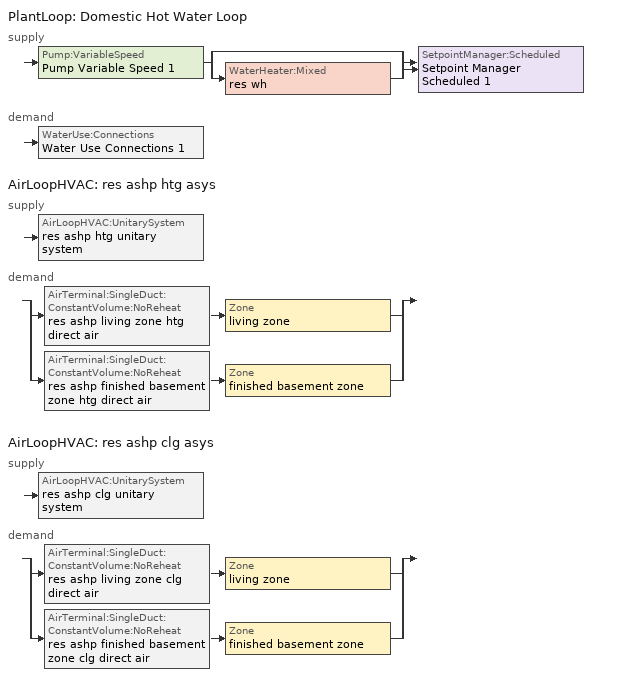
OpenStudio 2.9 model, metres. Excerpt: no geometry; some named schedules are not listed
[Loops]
PlantLoop 'Domestic Hot Water Loop'
 supply: Pump:VariableSpeed 'Pump Variable Speed 1' > split
  | bypass
  | WaterHeater:Mixed 'res wh'
  join > SetpointManager:Scheduled 'Setpoint Manager Scheduled 1'
 demand: WaterUse:Connections 'Water Use Connections 1'
AirLoopHVAC 'res ashp htg asys'
 supply: AirLoopHVAC:UnitarySystem 'res ashp htg unitary system'
 demand: split
  | AirTerminal:SingleDuct:ConstantVolume:NoReheat 'res ashp living zone htg direct air' > Zone 'living zone'
  | AirTerminal:SingleDuct:ConstantVolume:NoReheat 'res ashp finished basement zone htg direct air' > Zone 'finished basement zone'
AirLoopHVAC 'res ashp clg asys'
 supply: AirLoopHVAC:UnitarySystem 'res ashp clg unitary system'
 demand: split
  | AirTerminal:SingleDuct:ConstantVolume:NoReheat 'res ashp living zone clg direct air' > Zone 'living zone'
  | AirTerminal:SingleDuct:ConstantVolume:NoReheat 'res ashp finished basement zone clg direct air' > Zone 'finished basement zone'
[Sizing:Zone] Zone Cooling Design Supply Air Temperature Input Method=SupplyAirTemperature; Zone Cooling Design Supply Air Temperature {C}=14; Zone Cooling Design Supply Air Temperature Difference {deltaC}=11.11; Zone Heating Design Supply Air Temperature Input Method=SupplyAirTemperature; Zone Heating Design Supply Air Temperature {C}=40; Zone Heating Design Supply Air Temperature Difference {deltaC}=11.11; Zone Cooling Design Supply Air Humidity Ratio {kg-H2O/kg-air}=0.0085; Zone Heating Design Supply Air Humidity Ratio {kg-H2O/kg-air}=0.008; Cooling Design Air Flow Method=DesignDay; Heating Design Air Flow Method=DesignDay; Account for Dedicated Outdoor Air System=No; Dedicated Outdoor Air System Control Strategy=NeutralSupplyAir; Dedicated Outdoor Air Low Setpoint Temperature for Design {C}=autosize; Dedicated Outdoor Air High Setpoint Temperature for Design {C}=autosize
living zone; finished basement zone; unfinished attic zone; res ds res ashp htg asys ret air zone; res ds res ashp clg asys ret air zone
[Zone equipment]
living zone: res ashp living zone htg direct air, res ashp living zone clg direct air
finished basement zone: res ashp finished basement zone htg direct air, res ashp finished basement zone clg direct air
[PlantLoop]
Domestic Hot Water Loop: Glycol Concentration=0; Maximum Loop Flow Rate {m3/s}=0.01; Plant Loop Volume {m3}=0.003; Load Distribution Scheme=Optimal
[Sizing:Plant]
Domestic Hot Water Loop: Loop Type=Heating; Design Loop Exit Temperature {C}=52.6667; Loop Design Temperature Difference {deltaC}=5.55556; Sizing Option=NonCoincident; Zone Timesteps in Averaging Window=1; Coincident Sizing Factor Mode=None
[Pump:VariableSpeed]
Pump Variable Speed 1: Rated Flow Rate {m3/s}=0.01; Rated Pump Head {Pa}=1; Rated Power Consumption {W}=0; Motor Efficiency=1; Fraction of Motor Inefficiencies to Fluid Stream=0; Coefficient 1 of the Part Load Performance Curve=0; Coefficient 2 of the Part Load Performance Curve=1; Coefficient 3 of the Part Load Performance Curve=0; Coefficient 4 of the Part Load Performance Curve=0; Pump Control Type=Intermittent; Skin Loss Radiative Fraction=0.5; Design Power Sizing Method=PowerPerFlowPerPressure; Design Electric Power per Unit Flow Rate {W/(m3/s)}=348701.1; Design Shaft Power per Unit Flow Rate per Unit Head {W-s/m3-Pa}=1.28205; Design Minimum Flow Rate Fraction=0
[SetpointManager:Scheduled]
Setpoint Manager Scheduled 1: Control Variable=Temperature; Schedule=dhw temp
[WaterHeater:Mixed]
res wh: Tank Volume {m3}=0.143846; Setpoint Temperature Schedule=WH Setpoint Temp; Deadband Temperature Difference {deltaC}=2; Maximum Temperature Limit {C}=99; Heater Control Type=Cycle; Heater Maximum Capacity {W}=11722.8; Heater Minimum Capacity {W}=0; Heater Fuel Type=NaturalGas; Heater Thermal Efficiency=0.773298; Off Cycle Parasitic Fuel Consumption Rate {W}=0; Off Cycle Parasitic Fuel Type=Electricity; Off Cycle Parasitic Heat Fraction to Tank=0; On Cycle Parasitic Fuel Consumption Rate {W}=0; On Cycle Parasitic Fuel Type=Electricity; On Cycle Parasitic Heat Fraction to Tank=0; Ambient Temperature Indicator=ThermalZone; Ambient Temperature Thermal Zone=finished basement zone; Off Cycle Loss Coefficient to Ambient Temperature {W/K}=4.15693; Off Cycle Loss Fraction to Thermal Zone=0.64; On Cycle Loss Coefficient to Ambient Temperature {W/K}=4.15693; On Cycle Loss Fraction to Thermal Zone=1; Use Side Effectiveness=1; Source Side Effectiveness=1; Use Side Design Flow Rate {m3/s}=autosize; Source Side Design Flow Rate {m3/s}=autosize; Indirect Water Heating Recovery Time {hr}=1.5; Source Side Flow Control Mode=IndirectHeatPrimarySetpoint
[WaterUse:Connections]
Water Use Connections 1: Water Use Equipment Name 1=res shower; Water Use Equipment Name 2=res sink; Water Use Equipment Name 3=res bath; Water Use Equipment Name 4=res shower dist=0.0; Water Use Equipment Name 5=res sink dist=0.0; Water Use Equipment Name 6=res bath dist=0.0; Water Use Equipment Name 7=res cw; Water Use Equipment Name 8=res dw
[WaterUse:Equipment:Definition]
Name | Peak Flow Rate {m3/s} | Target Temperature Schedule
res shower | 0.000275386 | res shower temperature schedule
res sink | 0.000212934 | res sink temperature schedule
res bath | 0.000430702 | res bath temperature schedule
res shower dist=0.0 | 0 | res shower temperature schedule
res sink dist=0.0 | 0 | res sink temperature schedule
res bath dist=0.0 | 0 | res bath temperature schedule
res cw | 0.000698872 | res cw temperature schedule
res dw | 6.68497e-05 | res dw temperature schedule
[OtherEquipment:Definition] Design Level Calculation Method=EquipmentLevel
Name | Design Level {W} | Fraction Latent | Fraction Radiant | Fraction Lost
res shower | 7919.35 | 0.487198 | 0 | 0
res sink | 2138.24 | 0.312225 | 0 | 0
res bath | 6353.26 | 0 | 0 | 0
res ds res ashp htg asys SupSLkToLvEq; res ds res ashp htg asys SupLatLkToLvEq; res ds res ashp htg asys SupDCnToLvEq; res ds res ashp htg asys SupDCnToAhEq; res ds res ashp htg asys RetDCnToPlEq; res ds res ashp htg asys RetDCnToAhEquip; res ds res ashp htg asys SupSLkToAhEq; res ds res ashp htg asys SupLatLkToAhEq; res ds res ashp htg asys RetSLkEq; res ds res ashp htg asys RetLatLkEq; res ds res ashp clg asys SupSLkToLvEq; res ds res ashp clg asys SupLatLkToLvEq; res ds res ashp clg asys SupDCnToLvEq; res ds res ashp clg asys SupDCnToAhEq; res ds res ashp clg asys RetDCnToPlEq; res ds res ashp clg asys RetDCnToAhEquip; res ds res ashp clg asys SupSLkToAhEq; res ds res ashp clg asys SupLatLkToAhEq; res ds res ashp clg asys RetSLkEq; res ds res ashp clg asys RetLatLkEq | 0
[Coil:Heating:DX:SingleSpeed]
res ashp htg coil: Availability Schedule=Always On Discrete; Rated Total Heating Capacity {W}=2774.66; Rated COP {W/W}=3.33368; Rated Air Flow Rate {m3/s}=0.143019; Rated Supply Fan Power Per Volume Flow Rate {W/(m3/s)}=773.391; Total Heating Capacity Function of Temperature Curve=HP_Heat-Cap-fT1; Total Heating Capacity Function of Flow Fraction Curve=HP_Heat-CAP-fFF1; Energy Input Ratio Function of Temperature Curve=HP_Heat-EIR-fT1; Energy Input Ratio Function of Flow Fraction Curve=HP_Heat-EIR-fFF1; Part Load Fraction Correlation Curve=HP_Heat-PLF-fPLR1; Defrost Energy Input Ratio Function of Temperature Curve=DefrostEIR; Minimum Outdoor Dry-Bulb Temperature for Compressor Operation {C}=-17.7778; Maximum Outdoor Dry-Bulb Temperature for Defrost Operation {C}=4.44444; Crankcase Heater Capacity {W}=20; Maximum Outdoor Dry-Bulb Temperature for Crankcase Heater Operation {C}=12.7778; Defrost Strategy=ReverseCycle; Defrost Control=OnDemand; Defrost Time Period Fraction=0.166667; Resistive Defrost Heater Capacity {W}=2000
[Coil:Heating:Electric]
res ashp supp heater: Availability Schedule=Always On Discrete; Efficiency=1; Nominal Capacity {W}=2864.39
[Fan:OnOff] Availability Schedule=Always On Discrete; Fan Total Efficiency=0.75; Pressure Rise {Pa}=794.58; Maximum Flow Rate {m3/s}=0.185807; Motor Efficiency=1; Motor In Airstream Fraction=1
Name | Fan Power Ratio Function of Speed Ratio Curve | Fan Efficiency Ratio Function of Speed Ratio Curve
res ashp htg supply fan | Fan On Off Power Curve | Fan On Off Efficiency Curve
res ashp clg supply fan | Fan On Off Power Curve 1 | Fan On Off Efficiency Curve 1
[AirLoopHVAC:UnitarySystem] Control Type=Load; Controlling Zone or Thermostat Location=living zone; Dehumidification Control Type=None; Availability Schedule=Always On Discrete; Fan Placement=BlowThrough; Supply Air Fan Operating Mode Schedule=Always Off Discrete; DX Heating Coil Sizing Ratio=1; Use DOAS DX Cooling Coil=No; DOAS DX Cooling Coil Leaving Minimum Air Temperature {C}=2; Latent Load Control=SensibleOnlyLoadControl; Supply Air Flow Rate Method During Cooling Operation=SupplyAirFlowRate; Supply Air Flow Rate Method During Heating Operation=SupplyAirFlowRate; Supply Air Flow Rate When No Cooling or Heating is Required {m3/s}=0; Maximum Supply Air Temperature {C}=76.6667; Maximum Outdoor Dry-Bulb Temperature for Supplemental Heater Operation {C}=4.44444; Maximum Cycling Rate {cycles/hr}=2.5; Heat Pump Time Constant {s}=60; Fraction of On-Cycle Power Use=0.01; Heat Pump Fan Delay Time {s}=60; Ancilliary On-Cycle Electric Power {W}=0; Ancilliary Off-Cycle Electric Power {W}=0
Name | Supply Fan | Heating Coil | Supplemental Heating Coil | Supply Air Flow Rate During Cooling Operation {m3/s} | Supply Air Flow Rate During Heating Operation {m3/s} | Cooling Coil
res ashp htg unitary system | res ashp htg supply fan | res ashp htg coil | res ashp supp heater | 0 | 0.140937
res ashp clg unitary system | res ashp clg supply fan |  |  | 0.185802 | 0 | res ashp clg coil
[AirLoopHVAC] Availability Schedule=Always On Discrete; Design Supply Air Flow Rate {m3/s}=0.185802
res ashp htg asys; res ashp clg asys
[Sizing:System] Type of Load to Size On=Sensible; Design Outdoor Air Flow Rate {m3/s}=Autosize; Central Heating Maximum System Air Flow Ratio=0.3; Preheat Design Temperature {C}=7; Preheat Design Humidity Ratio {kg-H2O/kg-Air}=0.008; Precool Design Temperature {C}=12.8; Precool Design Humidity Ratio {kg-H2O/kg-Air}=0.008; Central Cooling Design Supply Air Temperature {C}=12.8; Central Heating Design Supply Air Temperature {C}=16.7; Sizing Option=NonCoincident; 100% Outdoor Air in Cooling=Yes; 100% Outdoor Air in Heating=Yes; Central Cooling Design Supply Air Humidity Ratio {kg-H2O/kg-Air}=0.0085; Central Heating Design Supply Air Humidity Ratio {kg-H2O/kg-Air}=0.008; Cooling Design Air Flow Method=DesignDay; Cooling Design Air Flow Rate {m3/s}=0; Heating Design Air Flow Method=DesignDay; Heating Design Air Flow Rate {m3/s}=0; System Outdoor Air Method=ZoneSum; Zone Maximum Outdoor Air Fraction=1; Cooling Supply Air Flow Rate Per Floor Area {m3/s-m2}=0.00996765; Cooling Fraction of Autosized Cooling Supply Air Flow Rate=1; Cooling Supply Air Flow Rate Per Unit Cooling Capacity {m3/s-W}=3.94755e-05; Heating Supply Air Flow Rate Per Floor Area {m3/s-m2}=0.00996765; Heating Fraction of Autosized Heating Supply Air Flow Rate=1; Heating Fraction of Autosized Cooling Supply Air Flow Rate=1; Heating Supply Air Flow Rate Per Unit Heating Capacity {m3/s-W}=3.15882e-05; Cooling Design Capacity Method=CoolingDesignCapacity; Cooling Design Capacity {W}=autosize; Cooling Design Capacity Per Floor Area {W/m2}=234.7; Fraction of Autosized Cooling Design Capacity=1; Heating Design Capacity Method=HeatingDesignCapacity; Heating Design Capacity {W}=autosize; Heating Design Capacity Per Floor Area {W/m2}=157; Fraction of Autosized Heating Design Capacity=1; Central Cooling Capacity Control Method=OnOff
res ashp htg asys; res ashp clg asys
[AirTerminal:SingleDuct:ConstantVolume:NoReheat] Availability Schedule=Always On Discrete
Name | Maximum Air Flow Rate {m3/s}
res ashp living zone htg direct air; res ashp living zone clg direct air | 0.183944
res ashp finished basement zone htg direct air; res ashp finished basement zone clg direct air | 0.00185802
[Coil:Cooling:DX:SingleSpeed]
res ashp clg coil: Availability Schedule=Always On Discrete; Rated Total Cooling Capacity {W}=2774.66; Rated Sensible Heat Ratio=0.740612; Rated COP {W/W}=4.07538; Rated Air Flow Rate {m3/s}=0.14678; Rated Evaporator Fan Power Per Volume Flow Rate {W/(m3/s)}=773.391; Total Cooling Capacity Function of Temperature Curve=Cool-Cap-fT1; Total Cooling Capacity Function of Flow Fraction Curve=Cool-Cap-fFF1; Energy Input Ratio Function of Temperature Curve=Cool-EIR-fT1; Energy Input Ratio Function of Flow Fraction Curve=Cool-EIR-fFF1; Part Load Fraction Correlation Curve=Cool-PLF-fPLR1; Nominal Time for Condensate Removal to Begin {s}=1000; Ratio of Initial Moisture Evaporation Rate and Steady State Latent Capacity=1.5; Maximum Cycling Rate {cycles/hr}=3; Latent Capacity Time Constant {s}=45; Condenser Type=AirCooled; Evaporative Condenser Effectiveness=0; Evaporative Condenser Air Flow Rate {m3/s}=Autosize; Evaporative Condenser Pump Rated Power Consumption {W}=Autosize; Crankcase Heater Capacity {W}=0; Maximum Outdoor Dry-Bulb Temperature for Crankcase Heater Operation {C}=0; Basin Heater Capacity {W/K}=0; Basin Heater Setpoint Temperature {C}=10
[ElectricEquipment:Definition] Design Level Calculation Method=EquipmentLevel
Name | Design Level {W} | Fraction Latent | Fraction Radiant | Fraction Lost
res cw | 7820.53 | 0 | 0.48 | 0.2
res dw | 8765.87 | 0.15 | 0.36 | 0.25
res infil_1 house fan; res infil_1 range fan; res infil_1 bath fan | 0 | 0 | 0 | 1
[EnergyManagementSystem:Sensor]
Name | Output Variable or Output Meter | Output Variable or Output Meter Index Key
res_nv_pb_s | Site Outdoor Air Barometric Pressure
res_af_vw_s | Site Wind Speed
res_nv_wt_s | Site Outdoor Air Humidity Ratio
res_af_1_tin_s | Zone Mean Air Temperature | living zone
res_af_1_tt_s | Zone Outdoor Air Drybulb Temperature | living zone
res_nv_1_nva_s | Schedule Value | res nv_1 avail schedule
res_nv_1_sp_s | Schedule Value | res nv_1 temp schedule
res_ds_res_ashp_htg_asys_fan_rtf_s | Fan Runtime Fraction | res ashp htg supply fan
res_ds_res_ashp_clg_asys_fan_rtf_s | Fan Runtime Fraction | res ashp clg supply fan
res_ds_res_ashp_htg_asys_win_s; res_ds_res_ashp_clg_asys_win_s | Zone Mean Air Humidity Ratio | living zone
res_ds_res_ashp_htg_asys_ah_mfr_s | System Node Mass Flow Rate | Node 18
res_ds_res_ashp_htg_asys_ah_vfr_s | System Node Current Density Volume Flow Rate | Node 18
res_ds_res_ashp_htg_asys_ah_tt_s | System Node Temperature | Node 18
res_ds_res_ashp_htg_asys_ra_t_s | System Node Temperature | Node 21
res_ds_res_ashp_htg_asys_ah_wt_s | System Node Humidity Ratio | Node 18
res_ds_res_ashp_htg_asys_ra_w_s | System Node Humidity Ratio | Node 21
res_ds_res_ashp_htg_asys_ah_t_s; res_ds_res_ashp_clg_asys_ah_t_s | Zone Air Temperature | finished basement zone
res_ds_res_ashp_htg_asys_ah_w_s; res_ds_res_ashp_clg_asys_ah_w_s | Zone Mean Air Humidity Ratio | finished basement zone
res_ds_res_ashp_clg_asys_ah_mfr_s | System Node Mass Flow Rate | Node 28
res_ds_res_ashp_clg_asys_ah_vfr_s | System Node Current Density Volume Flow Rate | Node 28
res_ds_res_ashp_clg_asys_ah_tt_s | System Node Temperature | Node 28
res_ds_res_ashp_clg_asys_ra_t_s | System Node Temperature | Node 31
res_ds_res_ashp_clg_asys_ah_wt_s | System Node Humidity Ratio | Node 28
res_ds_res_ashp_clg_asys_ra_w_s | System Node Humidity Ratio | Node 31
res_infil_1_range_sch_s | Schedule Value | res mv_1 range exhaust schedule
res_infil_1_bath_sch_s | Schedule Value | res mv_1 bath exhaust schedule
res_infil_1_dryer_sch_s | Schedule Value | res mv_1 dryer exhaust schedule
res_infil_1_wh_sch_s | Schedule Value | Always On Discrete
[EnergyManagementSystem:Actuator]
Name | Actuated Component | Actuated Component Type | Actuated Component Control Type
res_nv_1_flow_act | res nv_1 flow | Zone Infiltration | Air Exchange Flow Rate
res_ds_res_ashp_htg_asys_SupSLkToLvEq_act | res ds res ashp htg asys SupSLkToLvEq | OtherEquipment | Power Level
res_ds_res_ashp_htg_asys_SupLatLkToLvEq_act | res ds res ashp htg asys SupLatLkToLvEq | OtherEquipment | Power Level
res_ds_res_ashp_htg_asys_SupDCnToLvEq_act | res ds res ashp htg asys SupDCnToLvEq | OtherEquipment | Power Level
res_ds_res_ashp_htg_asys_SupDCnToAhEq_act | res ds res ashp htg asys SupDCnToAhEq | OtherEquipment | Power Level
res_ds_res_ashp_htg_asys_RetDCnToPlEq_act | res ds res ashp htg asys RetDCnToPlEq | OtherEquipment | Power Level
res_ds_res_ashp_htg_asys_RetDCnToAhEquip_act | res ds res ashp htg asys RetDCnToAhEquip | OtherEquipment | Power Level
res_ds_res_ashp_htg_asys_SupSLkToAhEq_act | res ds res ashp htg asys SupSLkToAhEq | OtherEquipment | Power Level
res_ds_res_ashp_htg_asys_SupLatLkToAhEq_act | res ds res ashp htg asys SupLatLkToAhEq | OtherEquipment | Power Level
res_ds_res_ashp_htg_asys_RetSLkEq_act | res ds res ashp htg asys RetSLkEq | OtherEquipment | Power Level
res_ds_res_ashp_htg_asys_RetLatLkEq_act | res ds res ashp htg asys RetLatLkEq | OtherEquipment | Power Level
res_ds_res_ashp_htg_asys_AhToLivMix_act | res ds res ashp htg asys AhToLivMix | ZoneMixing | Air Exchange Flow Rate
res_ds_res_ashp_htg_asys_LivToAhMix_act | res ds res ashp htg asys LivToAhMix | ZoneMixing | Air Exchange Flow Rate
res_ds_res_ashp_clg_asys_SupSLkToLvEq_act | res ds res ashp clg asys SupSLkToLvEq | OtherEquipment | Power Level
res_ds_res_ashp_clg_asys_SupLatLkToLvEq_act | res ds res ashp clg asys SupLatLkToLvEq | OtherEquipment | Power Level
res_ds_res_ashp_clg_asys_SupDCnToLvEq_act | res ds res ashp clg asys SupDCnToLvEq | OtherEquipment | Power Level
res_ds_res_ashp_clg_asys_SupDCnToAhEq_act | res ds res ashp clg asys SupDCnToAhEq | OtherEquipment | Power Level
res_ds_res_ashp_clg_asys_RetDCnToPlEq_act | res ds res ashp clg asys RetDCnToPlEq | OtherEquipment | Power Level
res_ds_res_ashp_clg_asys_RetDCnToAhEquip_act | res ds res ashp clg asys RetDCnToAhEquip | OtherEquipment | Power Level
res_ds_res_ashp_clg_asys_SupSLkToAhEq_act | res ds res ashp clg asys SupSLkToAhEq | OtherEquipment | Power Level
res_ds_res_ashp_clg_asys_SupLatLkToAhEq_act | res ds res ashp clg asys SupLatLkToAhEq | OtherEquipment | Power Level
res_ds_res_ashp_clg_asys_RetSLkEq_act | res ds res ashp clg asys RetSLkEq | OtherEquipment | Power Level
res_ds_res_ashp_clg_asys_RetLatLkEq_act | res ds res ashp clg asys RetLatLkEq | OtherEquipment | Power Level
res_ds_res_ashp_clg_asys_AhToLivMix_act | res ds res ashp clg asys AhToLivMix | ZoneMixing | Air Exchange Flow Rate
res_ds_res_ashp_clg_asys_LivToAhMix_act | res ds res ashp clg asys LivToAhMix | ZoneMixing | Air Exchange Flow Rate
res_infil_1_house_fan_act | res infil_1 house fan | ElectricEquipment | Electric Power Level
res_infil_1_range_fan_act | res infil_1 range fan | ElectricEquipment | Electric Power Level
res_infil_1_bath_fan_act | res infil_1 bath fan | ElectricEquipment | Electric Power Level
res_infil_1_flow_act | res infil_1 flow | Zone Infiltration | Air Exchange Flow Rate
[EnergyManagementSystem:Program]
res_nv_1_program: Set Tdiff = res_af_1_tin_s-res_af_1_tt_s; Set dT = (@Abs Tdiff); Set pt = (@RhFnTdbWPb res_af_1_tt_s res_nv_wt_s res_nv_pb_s); Set NVA = 3732.808266641554; Set Cs = 0.00017926040778923255; Set Cw = 8.70903777141566e-05; Set MNV = 0.7551159091199997; Set MHR = 0.0115; Set MRH = 0.7; Set temp1 = (res_nv_1_nva_s*NVA); Set SGNV = temp1*((((Cs*dT)+(Cw*(res_af_vw_s^2)))^0.5)/1000); If (res_nv_wt_s<MHR) && (pt<MRH) && (res_af_1_tin_s>res_nv_1_sp_s); Set temp2 = (res_af_1_tin_s-res_nv_1_sp_s); Set NVadj1 = temp2/(res_af_1_tin_s-res_af_1_tt_s); Set NVadj2 = (@Min NVadj1 1); Set NVadj3 = (@Max NVadj2 0); Set NVadj = SGNV*NVadj3; Set res_nv_1_flow_act = (@Min NVadj MNV); Else; Set res_nv_1_flow_act = 0; EndIf
res_ds_res_ashp_htg_asys_program: Set res_ds_res_ashp_htg_asys_AhMfr = res_ds_res_ashp_htg_asys_ah_mfr_s; Set res_ds_res_ashp_htg_asys_FanRtf = res_ds_res_ashp_htg_asys_fan_rtf_s; Set res_ds_res_ashp_htg_asys_AhVfr = res_ds_res_ashp_htg_asys_ah_vfr_s; Set res_ds_res_ashp_htg_asys_AhTt = res_ds_res_ashp_htg_asys_ah_tt_s; Set res_ds_res_ashp_htg_asys_AhWt = res_ds_res_ashp_htg_asys_ah_wt_s; Set res_ds_res_ashp_htg_asys_RaT = res_ds_res_ashp_htg_asys_ra_t_s; Set res_ds_res_ashp_htg_asys_RaW = res_ds_res_ashp_htg_asys_ra_w_s; Set res_ds_res_ashp_htg_asys_AhT = res_ds_res_ashp_htg_asys_ah_t_s; Set res_ds_res_ashp_htg_asys_AhW = res_ds_res_ashp_htg_asys_ah_w_s; Run res_ds_res_ashp_htg_asys_lk_subrout; Set res_ds_res_ashp_htg_asys_SupSLkToLvEq_act = res_ds_res_ashp_htg_asys_SupSLkToLv; Set res_ds_res_ashp_htg_asys_SupLatLkToLvEq_act = res_ds_res_ashp_htg_asys_SupLatLkToLv; Set res_ds_res_ashp_htg_asys_SupDCnToLvEq_act = res_ds_res_ashp_htg_asys_SupDCnToLv; Set res_ds_res_ashp_htg_asys_SupDCnToAhEq_act = res_ds_res_ashp_htg_asys_SupDCnToAh; Set res_ds_res_ashp_htg_asys_SupSLkToAhEq_act = res_ds_res_ashp_htg_asys_SupSLkToAh; Set res_ds_res_ashp_htg_asys_SupLatLkToAhEq_act = res_ds_res_ashp_htg_asys_SupLatLkToAh; Set res_ds_res_ashp_htg_asys_RetSLkEq_act = res_ds_res_ashp_htg_asys_RetSLk; Set res_ds_res_ashp_htg_asys_RetLatLkEq_act = res_ds_res_ashp_htg_asys_RetLatLk; Set res_ds_res_ashp_htg_asys_RetDCnToPlEq_act = res_ds_res_ashp_htg_asys_RetDCnToPl; Set res_ds_res_ashp_htg_asys_RetDCnToAhEquip_act = res_ds_res_ashp_htg_asys_RetDCnToAh; Set res_ds_res_ashp_htg_asys_AhToLivMix_act = res_ds_res_ashp_htg_asys_AhToLiv; Set res_ds_res_ashp_htg_asys_LivToAhMix_act = res_ds_res_ashp_htg_asys_LivToAh
res_ds_res_ashp_clg_asys_program: Set res_ds_res_ashp_clg_asys_AhMfr = res_ds_res_ashp_clg_asys_ah_mfr_s; Set res_ds_res_ashp_clg_asys_FanRtf = res_ds_res_ashp_clg_asys_fan_rtf_s; Set res_ds_res_ashp_clg_asys_AhVfr = res_ds_res_ashp_clg_asys_ah_vfr_s; Set res_ds_res_ashp_clg_asys_AhTt = res_ds_res_ashp_clg_asys_ah_tt_s; Set res_ds_res_ashp_clg_asys_AhWt = res_ds_res_ashp_clg_asys_ah_wt_s; Set res_ds_res_ashp_clg_asys_RaT = res_ds_res_ashp_clg_asys_ra_t_s; Set res_ds_res_ashp_clg_asys_RaW = res_ds_res_ashp_clg_asys_ra_w_s; Set res_ds_res_ashp_clg_asys_AhT = res_ds_res_ashp_clg_asys_ah_t_s; Set res_ds_res_ashp_clg_asys_AhW = res_ds_res_ashp_clg_asys_ah_w_s; Run res_ds_res_ashp_clg_asys_lk_subrout; Set res_ds_res_ashp_clg_asys_SupSLkToLvEq_act = res_ds_res_ashp_clg_asys_SupSLkToLv; Set res_ds_res_ashp_clg_asys_SupLatLkToLvEq_act = res_ds_res_ashp_clg_asys_SupLatLkToLv; Set res_ds_res_ashp_clg_asys_SupDCnToLvEq_act = res_ds_res_ashp_clg_asys_SupDCnToLv; Set res_ds_res_ashp_clg_asys_SupDCnToAhEq_act = res_ds_res_ashp_clg_asys_SupDCnToAh; Set res_ds_res_ashp_clg_asys_SupSLkToAhEq_act = res_ds_res_ashp_clg_asys_SupSLkToAh; Set res_ds_res_ashp_clg_asys_SupLatLkToAhEq_act = res_ds_res_ashp_clg_asys_SupLatLkToAh; Set res_ds_res_ashp_clg_asys_RetSLkEq_act = res_ds_res_ashp_clg_asys_RetSLk; Set res_ds_res_ashp_clg_asys_RetLatLkEq_act = res_ds_res_ashp_clg_asys_RetLatLk; Set res_ds_res_ashp_clg_asys_RetDCnToPlEq_act = res_ds_res_ashp_clg_asys_RetDCnToPl; Set res_ds_res_ashp_clg_asys_RetDCnToAhEquip_act = res_ds_res_ashp_clg_asys_RetDCnToAh; Set res_ds_res_ashp_clg_asys_AhToLivMix_act = res_ds_res_ashp_clg_asys_AhToLiv; Set res_ds_res_ashp_clg_asys_LivToAhMix_act = res_ds_res_ashp_clg_asys_LivToAh
res_infil_1_program: Set p_m = 0.14; Set p_s = 0.22; Set s_m = 270; Set s_s = 370; Set z_m = 9.99744; Set z_s = 4.8768; Set f_t = (((s_m/z_m)^p_m)*((z_s/s_s)^p_s)); Set Tdiff = res_af_1_tin_s-res_af_1_tt_s; Set dT = @Abs Tdiff; Set c = 0.0209; Set Cs = 0.0749; Set Cw = 0.1406; Set n = 0.67; Set sft = (f_t*0.5); Set temp1 = ((c*Cw)*((sft*res_af_vw_s)^(2*n)))^2; Set Qn = (((c*Cs*(dT^n))^2)+temp1)^0.5; Set Tdiff = res_af_1_tin_s-res_af_1_tt_s; Set dT = @Abs Tdiff; Set QWHV = res_infil_1_wh_sch_s*0.0184; Set Qrange = res_infil_1_range_sch_s*0.0472; Set Qdryer = res_infil_1_dryer_sch_s*0.0472; Set Qbath = res_infil_1_bath_sch_s*0.0472; Set QhpwhOut = 0; Set QhpwhIn = 0; Set QductsOut = 0; Set QductsIn = 0; Set QductsOut = QductsOut+res_ds_res_ashp_htg_asys_lk_ret_fan_equiv; Set QductsIn = QductsIn+res_ds_res_ashp_htg_asys_lk_sup_fan_equiv; Set QductsOut = QductsOut+res_ds_res_ashp_clg_asys_lk_ret_fan_equiv; Set QductsIn = QductsIn+res_ds_res_ashp_clg_asys_lk_sup_fan_equiv; Set Qout = QWHV+Qrange+Qbath+Qdryer+QhpwhOut+QductsOut; Set Qin = QhpwhIn+QductsIn; Set Qu = (@Abs (Qout-Qin)); Set Qb = (@Min Qout Qin); Set faneff_wh = 0.9438948864000002; Set res_infil_1_house_fan_act = (QWHV*300)/faneff_wh*1; Set faneff_sp = 0.4719474432000001; Set res_infil_1_range_fan_act = (Qrange*300)/faneff_sp; Set res_infil_1_bath_fan_act = (Qbath*300)/faneff_sp; Set Q_acctd_for_elsewhere = QhpwhOut+QhpwhIn+QductsOut+QductsIn; Set res_infil_1_flow_act = (((Qu^2)+(Qn^2))^0.5)-Q_acctd_for_elsewhere; Set res_infil_1_flow_act = (@Max res_infil_1_flow_act 0)
[AirLoopHVAC:ReturnPlenum]
Name | ThermalZone
res ashp htg asys return plenum | res ds res ashp htg asys ret air zone
res ashp clg asys return plenum | res ds res ashp clg asys ret air zone
[EnergyManagementSystem:Subroutine]
res_ds_res_ashp_htg_asys_lk_subrout: Set f_sup = 0.13696303696303697; Set f_ret = 0.10009990009990012; Set f_OA = 0.0; Set oafrate = f_OA * res_ds_res_ashp_htg_asys_AhVfr; Set suplkfrate = f_sup * res_ds_res_ashp_htg_asys_AhVfr; Set retlkfrate = f_ret * res_ds_res_ashp_htg_asys_AhVfr; Set res_ds_res_ashp_htg_asys_AhToLiv = (@Abs (suplkfrate-retlkfrate-oafrate)); Set res_ds_res_ashp_htg_asys_LivToAh = 0; Set res_ds_res_ashp_htg_asys_lk_sup_fan_equiv = 0; Set res_ds_res_ashp_htg_asys_lk_ret_fan_equiv = oafrate; If res_ds_res_ashp_htg_asys_AhMfr>0; Set h_SA=(@HFnTdbW res_ds_res_ashp_htg_asys_AhTt res_ds_res_ashp_htg_asys_AhWt); Set h_AHZ=(@HFnTdbW res_ds_res_ashp_htg_asys_AhT res_ds_res_ashp_htg_asys_AhW); Set h_RA=(@HFnTdbW res_ds_res_ashp_htg_asys_RaT res_ds_res_ashp_htg_asys_RaW); Set h_fg=(@HfgAirFnWTdb res_ds_res_ashp_htg_asys_AhWt res_ds_res_ashp_htg_asys_AhTt); Set SALkQtot=f_sup*res_ds_res_ashp_htg_asys_AhMfr*(h_RA-h_SA); Set temp1=h_fg*(res_ds_res_ashp_htg_asys_RaW-res_ds_res_ashp_htg_asys_AhWt); Set res_ds_res_ashp_htg_asys_SupLatLkToLv = f_sup*res_ds_res_ashp_htg_asys_AhMfr*temp1; Set res_ds_res_ashp_htg_asys_SupSLkToLv = SALkQtot-res_ds_res_ashp_htg_asys_SupLatLkToLv; Set eTm=(res_ds_res_ashp_htg_asys_FanRtf/(res_ds_res_ashp_htg_asys_AhMfr*1006.0))*36.304; Set eTm=0-eTm; Set temp4=res_ds_res_ashp_htg_asys_AhT; Set tsup=temp4+((res_ds_res_ashp_htg_asys_AhTt-res_ds_res_ashp_htg_asys_AhT)*(@Exp eTm)); Set temp5=tsup-res_ds_res_ashp_htg_asys_AhTt; Set res_ds_res_ashp_htg_asys_SupDCnToLv = res_ds_res_ashp_htg_asys_AhMfr*1006.0*temp5; Set res_ds_res_ashp_htg_asys_SupDCnToAh = 0-res_ds_res_ashp_htg_asys_SupDCnToLv; Set eTm=(res_ds_res_ashp_htg_asys_FanRtf/(res_ds_res_ashp_htg_asys_AhMfr*1006.0))*44.682; Set eTm=0-eTm; Set temp6=res_ds_res_ashp_htg_asys_AhT; Set tret=temp6+((res_ds_res_ashp_htg_asys_RaT-res_ds_res_ashp_htg_asys_AhT)*(@Exp eTm)); Set temp7=tret-res_ds_res_ashp_htg_asys_RaT; Set res_ds_res_ashp_htg_asys_RetDCnToPl=res_ds_res_ashp_htg_asys_AhMfr*1006.0*temp7; Set res_ds_res_ashp_htg_asys_RetDCnToAh=0-res_ds_res_ashp_htg_asys_RetDCnToPl; Set res_ds_res_ashp_htg_asys_RetLatLk=0; Set temp2=(res_ds_res_ashp_htg_asys_AhT-res_ds_res_ashp_htg_asys_RaT); Set res_ds_res_ashp_htg_asys_RetSLk=f_ret*res_ds_res_ashp_htg_asys_AhMfr*1006.0*temp2; Set QtLkToAHZn=f_sup*res_ds_res_ashp_htg_asys_AhMfr*(h_SA-h_AHZ); Set temp3=(res_ds_res_ashp_htg_asys_AhWt-res_ds_res_ashp_htg_asys_AhW); Set res_ds_res_ashp_htg_asys_SupLatLkToAh=f_sup*res_ds_res_ashp_htg_asys_AhMfr*h_fg; Set res_ds_res_ashp_htg_asys_SupLatLkToAh=res_ds_res_ashp_htg_asys_SupLatLkToAh*temp3; Set res_ds_res_ashp_htg_asys_SupSLkToAh=QtLkToAHZn-res_ds_res_ashp_htg_asys_SupLatLkToAh; Else; Set res_ds_res_ashp_htg_asys_SupLatLkToLv=0; Set res_ds_res_ashp_htg_asys_SupSLkToLv=0; Set res_ds_res_ashp_htg_asys_SupDCnToLv=0; Set res_ds_res_ashp_htg_asys_SupDCnToAh=0; Set res_ds_res_ashp_htg_asys_RetDCnToPl=0; Set res_ds_res_ashp_htg_asys_RetDCnToAh=0; Set res_ds_res_ashp_htg_asys_RetLatLk=0; Set res_ds_res_ashp_htg_asys_RetSLk=0; Set res_ds_res_ashp_htg_asys_SupLatLkToAh=0; Set res_ds_res_ashp_htg_asys_SupSLkToAh=0; EndIf
res_ds_res_ashp_clg_asys_lk_subrout: Set f_sup = 0.13696303696303697; Set f_ret = 0.10009990009990012; Set f_OA = 0.0; Set oafrate = f_OA * res_ds_res_ashp_clg_asys_AhVfr; Set suplkfrate = f_sup * res_ds_res_ashp_clg_asys_AhVfr; Set retlkfrate = f_ret * res_ds_res_ashp_clg_asys_AhVfr; Set res_ds_res_ashp_clg_asys_AhToLiv = (@Abs (suplkfrate-retlkfrate-oafrate)); Set res_ds_res_ashp_clg_asys_LivToAh = 0; Set res_ds_res_ashp_clg_asys_lk_sup_fan_equiv = 0; Set res_ds_res_ashp_clg_asys_lk_ret_fan_equiv = oafrate; If res_ds_res_ashp_clg_asys_AhMfr>0; Set h_SA=(@HFnTdbW res_ds_res_ashp_clg_asys_AhTt res_ds_res_ashp_clg_asys_AhWt); Set h_AHZ=(@HFnTdbW res_ds_res_ashp_clg_asys_AhT res_ds_res_ashp_clg_asys_AhW); Set h_RA=(@HFnTdbW res_ds_res_ashp_clg_asys_RaT res_ds_res_ashp_clg_asys_RaW); Set h_fg=(@HfgAirFnWTdb res_ds_res_ashp_clg_asys_AhWt res_ds_res_ashp_clg_asys_AhTt); Set SALkQtot=f_sup*res_ds_res_ashp_clg_asys_AhMfr*(h_RA-h_SA); Set temp1=h_fg*(res_ds_res_ashp_clg_asys_RaW-res_ds_res_ashp_clg_asys_AhWt); Set res_ds_res_ashp_clg_asys_SupLatLkToLv = f_sup*res_ds_res_ashp_clg_asys_AhMfr*temp1; Set res_ds_res_ashp_clg_asys_SupSLkToLv = SALkQtot-res_ds_res_ashp_clg_asys_SupLatLkToLv; Set eTm=(res_ds_res_ashp_clg_asys_FanRtf/(res_ds_res_ashp_clg_asys_AhMfr*1006.0))*36.304; Set eTm=0-eTm; Set temp4=res_ds_res_ashp_clg_asys_AhT; Set tsup=temp4+((res_ds_res_ashp_clg_asys_AhTt-res_ds_res_ashp_clg_asys_AhT)*(@Exp eTm)); Set temp5=tsup-res_ds_res_ashp_clg_asys_AhTt; Set res_ds_res_ashp_clg_asys_SupDCnToLv = res_ds_res_ashp_clg_asys_AhMfr*1006.0*temp5; Set res_ds_res_ashp_clg_asys_SupDCnToAh = 0-res_ds_res_ashp_clg_asys_SupDCnToLv; Set eTm=(res_ds_res_ashp_clg_asys_FanRtf/(res_ds_res_ashp_clg_asys_AhMfr*1006.0))*44.682; Set eTm=0-eTm; Set temp6=res_ds_res_ashp_clg_asys_AhT; Set tret=temp6+((res_ds_res_ashp_clg_asys_RaT-res_ds_res_ashp_clg_asys_AhT)*(@Exp eTm)); Set temp7=tret-res_ds_res_ashp_clg_asys_RaT; Set res_ds_res_ashp_clg_asys_RetDCnToPl=res_ds_res_ashp_clg_asys_AhMfr*1006.0*temp7; Set res_ds_res_ashp_clg_asys_RetDCnToAh=0-res_ds_res_ashp_clg_asys_RetDCnToPl; Set res_ds_res_ashp_clg_asys_RetLatLk=0; Set temp2=(res_ds_res_ashp_clg_asys_AhT-res_ds_res_ashp_clg_asys_RaT); Set res_ds_res_ashp_clg_asys_RetSLk=f_ret*res_ds_res_ashp_clg_asys_AhMfr*1006.0*temp2; Set QtLkToAHZn=f_sup*res_ds_res_ashp_clg_asys_AhMfr*(h_SA-h_AHZ); Set temp3=(res_ds_res_ashp_clg_asys_AhWt-res_ds_res_ashp_clg_asys_AhW); Set res_ds_res_ashp_clg_asys_SupLatLkToAh=f_sup*res_ds_res_ashp_clg_asys_AhMfr*h_fg; Set res_ds_res_ashp_clg_asys_SupLatLkToAh=res_ds_res_ashp_clg_asys_SupLatLkToAh*temp3; Set res_ds_res_ashp_clg_asys_SupSLkToAh=QtLkToAHZn-res_ds_res_ashp_clg_asys_SupLatLkToAh; Else; Set res_ds_res_ashp_clg_asys_SupLatLkToLv=0; Set res_ds_res_ashp_clg_asys_SupSLkToLv=0; Set res_ds_res_ashp_clg_asys_SupDCnToLv=0; Set res_ds_res_ashp_clg_asys_SupDCnToAh=0; Set res_ds_res_ashp_clg_asys_RetDCnToPl=0; Set res_ds_res_ashp_clg_asys_RetDCnToAh=0; Set res_ds_res_ashp_clg_asys_RetLatLk=0; Set res_ds_res_ashp_clg_asys_RetSLk=0; Set res_ds_res_ashp_clg_asys_SupLatLkToAh=0; Set res_ds_res_ashp_clg_asys_SupSLkToAh=0; EndIf
[EnergyManagementSystem:ProgramCallingManager]
res af_1 program calling manager: BeginTimestepBeforePredictor; res_infil_1_program; res_nv_1_program
res ds res ashp htg asys program calling manager: EndOfSystemTimestepAfterHVACReporting; res_ds_res_ashp_htg_asys_program
res ds res ashp clg asys program calling manager: EndOfSystemTimestepAfterHVACReporting; res_ds_res_ashp_clg_asys_program
[Generator:PVWatts]
res photovoltaics generator: DC System Capacity {W}=2500; Module Type=Standard; Array Type=FixedRoofMounted; System Losses=0.14; Azimuth Angle {deg}=180
[ElectricLoadCenter:Distribution]
res photovoltaics elec load center dist: Inverter=res photovoltaics inverter
[ElectricLoadCenter:Inverter:PVWatts]
res photovoltaics inverter: Inverter Efficiency=0.96
[Schedule:Ruleset]
Name | Default Day Schedule | Summer Design Day Schedule | Winter Design Day Schedule
res nv_1 temp schedule | Schedule Day 32
res nv_1 avail schedule | Schedule Day 33
res mv_1 range exhaust schedule | Schedule Day 36 | res mv_1 range exhaust schedule summer design | res mv_1 range exhaust schedule winter design
res mv_1 bath exhaust schedule | Schedule Day 37 | res mv_1 bath exhaust schedule summer design | res mv_1 bath exhaust schedule winter design
res mv_1 dryer exhaust schedule | Schedule Day 38
[Schedule:Day]
Schedule Day 32; Schedule Day 33; Schedule Day 36; res mv_1 range exhaust schedule winter design; Schedule Day 37; res mv_1 bath exhaust schedule winter design; Schedule Day 38: 24, 0, 0
res mv_1 range exhaust schedule summer design; res mv_1 bath exhaust schedule summer design: 24, 0, 1
[Schedule:Rule] Apply Monday=Yes; Apply Wednesday=Yes; Apply Friday=Yes
res nv_1 temp schedule allday rule1: Schedule Ruleset=res nv_1 temp schedule; Rule Order=11; Day Schedule=res nv_1 temp schedule allday1; Apply Sunday=Yes; Apply Tuesday=Yes; Apply Thursday=Yes; Apply Saturday=Yes; Date Specification Type=DateRange; Start Month=1; Start Day=1; End Month=1; End Day=31
res nv_1 temp schedule allday rule2: Schedule Ruleset=res nv_1 temp schedule; Rule Order=10; Day Schedule=res nv_1 temp schedule allday2; Apply Sunday=Yes; Apply Tuesday=Yes; Apply Thursday=Yes; Apply Saturday=Yes; Date Specification Type=DateRange; Start Month=2; Start Day=1; End Month=2; End Day=28
res nv_1 temp schedule allday rule3: Schedule Ruleset=res nv_1 temp schedule; Rule Order=9; Day Schedule=res nv_1 temp schedule allday3; Apply Sunday=Yes; Apply Tuesday=Yes; Apply Thursday=Yes; Apply Saturday=Yes; Date Specification Type=DateRange; Start Month=3; Start Day=1; End Month=3; End Day=31
res nv_1 temp schedule allday rule4: Schedule Ruleset=res nv_1 temp schedule; Rule Order=8; Day Schedule=res nv_1 temp schedule allday4; Apply Sunday=Yes; Apply Tuesday=Yes; Apply Thursday=Yes; Apply Saturday=Yes; Date Specification Type=DateRange; Start Month=4; Start Day=1; End Month=4; End Day=30
res nv_1 temp schedule allday rule5: Schedule Ruleset=res nv_1 temp schedule; Rule Order=7; Day Schedule=res nv_1 temp schedule allday5; Apply Sunday=Yes; Apply Tuesday=Yes; Apply Thursday=Yes; Apply Saturday=Yes; Date Specification Type=DateRange; Start Month=5; Start Day=1; End Month=5; End Day=31
res nv_1 temp schedule allday rule6: Schedule Ruleset=res nv_1 temp schedule; Rule Order=6; Day Schedule=res nv_1 temp schedule allday6; Apply Sunday=Yes; Apply Tuesday=Yes; Apply Thursday=Yes; Apply Saturday=Yes; Date Specification Type=DateRange; Start Month=6; Start Day=1; End Month=6; End Day=30
res nv_1 temp schedule allday rule7: Schedule Ruleset=res nv_1 temp schedule; Rule Order=5; Day Schedule=res nv_1 temp schedule allday7; Apply Sunday=Yes; Apply Tuesday=Yes; Apply Thursday=Yes; Apply Saturday=Yes; Date Specification Type=DateRange; Start Month=7; Start Day=1; End Month=7; End Day=31
res nv_1 temp schedule allday rule8: Schedule Ruleset=res nv_1 temp schedule; Rule Order=4; Day Schedule=res nv_1 temp schedule allday8; Apply Sunday=Yes; Apply Tuesday=Yes; Apply Thursday=Yes; Apply Saturday=Yes; Date Specification Type=DateRange; Start Month=8; Start Day=1; End Month=8; End Day=31
res nv_1 temp schedule allday rule9: Schedule Ruleset=res nv_1 temp schedule; Rule Order=3; Day Schedule=res nv_1 temp schedule allday9; Apply Sunday=Yes; Apply Tuesday=Yes; Apply Thursday=Yes; Apply Saturday=Yes; Date Specification Type=DateRange; Start Month=9; Start Day=1; End Month=9; End Day=30
res nv_1 temp schedule allday rule10: Schedule Ruleset=res nv_1 temp schedule; Rule Order=2; Day Schedule=res nv_1 temp schedule allday10; Apply Sunday=Yes; Apply Tuesday=Yes; Apply Thursday=Yes; Apply Saturday=Yes; Date Specification Type=DateRange; Start Month=10; Start Day=1; End Month=10; End Day=31
res nv_1 temp schedule allday rule11: Schedule Ruleset=res nv_1 temp schedule; Rule Order=1; Day Schedule=res nv_1 temp schedule allday11; Apply Sunday=Yes; Apply Tuesday=Yes; Apply Thursday=Yes; Apply Saturday=Yes; Date Specification Type=DateRange; Start Month=11; Start Day=1; End Month=11; End Day=30
res nv_1 temp schedule allday rule12: Schedule Ruleset=res nv_1 temp schedule; Rule Order=0; Day Schedule=res nv_1 temp schedule allday12; Apply Sunday=Yes; Apply Tuesday=Yes; Apply Thursday=Yes; Apply Saturday=Yes; Date Specification Type=DateRange; Start Month=12; Start Day=1; End Month=12; End Day=31
res nv_1 availability schedule allday ruleset1 on: Schedule Ruleset=res nv_1 avail schedule; Rule Order=11; Day Schedule=res nv_1 availability schedule allday1 on; Date Specification Type=DateRange; Start Month=1; Start Day=1; End Month=1; End Day=31
res nv_1 availability schedule allday ruleset2 on: Schedule Ruleset=res nv_1 avail schedule; Rule Order=10; Day Schedule=res nv_1 availability schedule allday1 on 1; Date Specification Type=DateRange; Start Month=2; Start Day=1; End Month=2; End Day=28
res nv_1 availability schedule allday ruleset3 on: Schedule Ruleset=res nv_1 avail schedule; Rule Order=9; Day Schedule=res nv_1 availability schedule allday1 on 2; Date Specification Type=DateRange; Start Month=3; Start Day=1; End Month=3; End Day=31
res nv_1 availability schedule allday ruleset4 on: Schedule Ruleset=res nv_1 avail schedule; Rule Order=8; Day Schedule=res nv_1 availability schedule allday1 on 3; Date Specification Type=DateRange; Start Month=4; Start Day=1; End Month=4; End Day=30
res nv_1 availability schedule allday ruleset5 on: Schedule Ruleset=res nv_1 avail schedule; Rule Order=7; Day Schedule=res nv_1 availability schedule allday1 on 4; Date Specification Type=DateRange; Start Month=5; Start Day=1; End Month=5; End Day=31
res nv_1 availability schedule allday ruleset6 on: Schedule Ruleset=res nv_1 avail schedule; Rule Order=6; Day Schedule=res nv_1 availability schedule allday1 on 5; Date Specification Type=DateRange; Start Month=6; Start Day=1; End Month=6; End Day=30
res nv_1 availability schedule allday ruleset7 on: Schedule Ruleset=res nv_1 avail schedule; Rule Order=5; Day Schedule=res nv_1 availability schedule allday1 on 6; Date Specification Type=DateRange; Start Month=7; Start Day=1; End Month=7; End Day=31
res nv_1 availability schedule allday ruleset8 on: Schedule Ruleset=res nv_1 avail schedule; Rule Order=4; Day Schedule=res nv_1 availability schedule allday1 on 7; Date Specification Type=DateRange; Start Month=8; Start Day=1; End Month=8; End Day=31
res nv_1 availability schedule allday ruleset9 on: Schedule Ruleset=res nv_1 avail schedule; Rule Order=3; Day Schedule=res nv_1 availability schedule allday1 on 8; Date Specification Type=DateRange; Start Month=9; Start Day=1; End Month=9; End Day=30
res nv_1 availability schedule allday ruleset10 on: Schedule Ruleset=res nv_1 avail schedule; Rule Order=2; Day Schedule=res nv_1 availability schedule allday1 on 9; Date Specification Type=DateRange; Start Month=10; Start Day=1; End Month=10; End Day=31
res nv_1 availability schedule allday ruleset11 on: Schedule Ruleset=res nv_1 avail schedule; Rule Order=1; Day Schedule=res nv_1 availability schedule allday1 on 10; Date Specification Type=DateRange; Start Month=11; Start Day=1; End Month=11; End Day=30
res nv_1 availability schedule allday ruleset12 on: Schedule Ruleset=res nv_1 avail schedule; Rule Order=0; Day Schedule=res nv_1 availability schedule allday1 on 11; Date Specification Type=DateRange; Start Month=12; Start Day=1; End Month=12; End Day=31
res mv_1 range exhaust schedule allday rule1: Schedule Ruleset=res mv_1 range exhaust schedule; Rule Order=11; Day Schedule=res mv_1 range exhaust schedule allday1; Apply Sunday=Yes; Apply Tuesday=Yes; Apply Thursday=Yes; Apply Saturday=Yes; Date Specification Type=DateRange; Start Month=1; Start Day=1; End Month=1; End Day=31
res mv_1 range exhaust schedule allday rule2: Schedule Ruleset=res mv_1 range exhaust schedule; Rule Order=10; Day Schedule=res mv_1 range exhaust schedule allday2; Apply Sunday=Yes; Apply Tuesday=Yes; Apply Thursday=Yes; Apply Saturday=Yes; Date Specification Type=DateRange; Start Month=2; Start Day=1; End Month=2; End Day=28
res mv_1 range exhaust schedule allday rule3: Schedule Ruleset=res mv_1 range exhaust schedule; Rule Order=9; Day Schedule=res mv_1 range exhaust schedule allday3; Apply Sunday=Yes; Apply Tuesday=Yes; Apply Thursday=Yes; Apply Saturday=Yes; Date Specification Type=DateRange; Start Month=3; Start Day=1; End Month=3; End Day=31
res mv_1 range exhaust schedule allday rule4: Schedule Ruleset=res mv_1 range exhaust schedule; Rule Order=8; Day Schedule=res mv_1 range exhaust schedule allday4; Apply Sunday=Yes; Apply Tuesday=Yes; Apply Thursday=Yes; Apply Saturday=Yes; Date Specification Type=DateRange; Start Month=4; Start Day=1; End Month=4; End Day=30
res mv_1 range exhaust schedule allday rule5: Schedule Ruleset=res mv_1 range exhaust schedule; Rule Order=7; Day Schedule=res mv_1 range exhaust schedule allday5; Apply Sunday=Yes; Apply Tuesday=Yes; Apply Thursday=Yes; Apply Saturday=Yes; Date Specification Type=DateRange; Start Month=5; Start Day=1; End Month=5; End Day=31
res mv_1 range exhaust schedule allday rule6: Schedule Ruleset=res mv_1 range exhaust schedule; Rule Order=6; Day Schedule=res mv_1 range exhaust schedule allday6; Apply Sunday=Yes; Apply Tuesday=Yes; Apply Thursday=Yes; Apply Saturday=Yes; Date Specification Type=DateRange; Start Month=6; Start Day=1; End Month=6; End Day=30
res mv_1 range exhaust schedule allday rule7: Schedule Ruleset=res mv_1 range exhaust schedule; Rule Order=5; Day Schedule=res mv_1 range exhaust schedule allday7; Apply Sunday=Yes; Apply Tuesday=Yes; Apply Thursday=Yes; Apply Saturday=Yes; Date Specification Type=DateRange; Start Month=7; Start Day=1; End Month=7; End Day=31
res mv_1 range exhaust schedule allday rule8: Schedule Ruleset=res mv_1 range exhaust schedule; Rule Order=4; Day Schedule=res mv_1 range exhaust schedule allday8; Apply Sunday=Yes; Apply Tuesday=Yes; Apply Thursday=Yes; Apply Saturday=Yes; Date Specification Type=DateRange; Start Month=8; Start Day=1; End Month=8; End Day=31
res mv_1 range exhaust schedule allday rule9: Schedule Ruleset=res mv_1 range exhaust schedule; Rule Order=3; Day Schedule=res mv_1 range exhaust schedule allday9; Apply Sunday=Yes; Apply Tuesday=Yes; Apply Thursday=Yes; Apply Saturday=Yes; Date Specification Type=DateRange; Start Month=9; Start Day=1; End Month=9; End Day=30
res mv_1 range exhaust schedule allday rule10: Schedule Ruleset=res mv_1 range exhaust schedule; Rule Order=2; Day Schedule=res mv_1 range exhaust schedule allday10; Apply Sunday=Yes; Apply Tuesday=Yes; Apply Thursday=Yes; Apply Saturday=Yes; Date Specification Type=DateRange; Start Month=10; Start Day=1; End Month=10; End Day=31
res mv_1 range exhaust schedule allday rule11: Schedule Ruleset=res mv_1 range exhaust schedule; Rule Order=1; Day Schedule=res mv_1 range exhaust schedule allday11; Apply Sunday=Yes; Apply Tuesday=Yes; Apply Thursday=Yes; Apply Saturday=Yes; Date Specification Type=DateRange; Start Month=11; Start Day=1; End Month=11; End Day=30
res mv_1 range exhaust schedule allday rule12: Schedule Ruleset=res mv_1 range exhaust schedule; Rule Order=0; Day Schedule=res mv_1 range exhaust schedule allday12; Apply Sunday=Yes; Apply Tuesday=Yes; Apply Thursday=Yes; Apply Saturday=Yes; Date Specification Type=DateRange; Start Month=12; Start Day=1; End Month=12; End Day=31
res mv_1 bath exhaust schedule allday rule1: Schedule Ruleset=res mv_1 bath exhaust schedule; Rule Order=11; Day Schedule=res mv_1 bath exhaust schedule allday1; Apply Sunday=Yes; Apply Tuesday=Yes; Apply Thursday=Yes; Apply Saturday=Yes; Date Specification Type=DateRange; Start Month=1; Start Day=1; End Month=1; End Day=31
res mv_1 bath exhaust schedule allday rule2: Schedule Ruleset=res mv_1 bath exhaust schedule; Rule Order=10; Day Schedule=res mv_1 bath exhaust schedule allday2; Apply Sunday=Yes; Apply Tuesday=Yes; Apply Thursday=Yes; Apply Saturday=Yes; Date Specification Type=DateRange; Start Month=2; Start Day=1; End Month=2; End Day=28
res mv_1 bath exhaust schedule allday rule3: Schedule Ruleset=res mv_1 bath exhaust schedule; Rule Order=9; Day Schedule=res mv_1 bath exhaust schedule allday3; Apply Sunday=Yes; Apply Tuesday=Yes; Apply Thursday=Yes; Apply Saturday=Yes; Date Specification Type=DateRange; Start Month=3; Start Day=1; End Month=3; End Day=31
res mv_1 bath exhaust schedule allday rule4: Schedule Ruleset=res mv_1 bath exhaust schedule; Rule Order=8; Day Schedule=res mv_1 bath exhaust schedule allday4; Apply Sunday=Yes; Apply Tuesday=Yes; Apply Thursday=Yes; Apply Saturday=Yes; Date Specification Type=DateRange; Start Month=4; Start Day=1; End Month=4; End Day=30
res mv_1 bath exhaust schedule allday rule5: Schedule Ruleset=res mv_1 bath exhaust schedule; Rule Order=7; Day Schedule=res mv_1 bath exhaust schedule allday5; Apply Sunday=Yes; Apply Tuesday=Yes; Apply Thursday=Yes; Apply Saturday=Yes; Date Specification Type=DateRange; Start Month=5; Start Day=1; End Month=5; End Day=31
res mv_1 bath exhaust schedule allday rule6: Schedule Ruleset=res mv_1 bath exhaust schedule; Rule Order=6; Day Schedule=res mv_1 bath exhaust schedule allday6; Apply Sunday=Yes; Apply Tuesday=Yes; Apply Thursday=Yes; Apply Saturday=Yes; Date Specification Type=DateRange; Start Month=6; Start Day=1; End Month=6; End Day=30
res mv_1 bath exhaust schedule allday rule7: Schedule Ruleset=res mv_1 bath exhaust schedule; Rule Order=5; Day Schedule=res mv_1 bath exhaust schedule allday7; Apply Sunday=Yes; Apply Tuesday=Yes; Apply Thursday=Yes; Apply Saturday=Yes; Date Specification Type=DateRange; Start Month=7; Start Day=1; End Month=7; End Day=31
res mv_1 bath exhaust schedule allday rule8: Schedule Ruleset=res mv_1 bath exhaust schedule; Rule Order=4; Day Schedule=res mv_1 bath exhaust schedule allday8; Apply Sunday=Yes; Apply Tuesday=Yes; Apply Thursday=Yes; Apply Saturday=Yes; Date Specification Type=DateRange; Start Month=8; Start Day=1; End Month=8; End Day=31
res mv_1 bath exhaust schedule allday rule9: Schedule Ruleset=res mv_1 bath exhaust schedule; Rule Order=3; Day Schedule=res mv_1 bath exhaust schedule allday9; Apply Sunday=Yes; Apply Tuesday=Yes; Apply Thursday=Yes; Apply Saturday=Yes; Date Specification Type=DateRange; Start Month=9; Start Day=1; End Month=9; End Day=30
res mv_1 bath exhaust schedule allday rule10: Schedule Ruleset=res mv_1 bath exhaust schedule; Rule Order=2; Day Schedule=res mv_1 bath exhaust schedule allday10; Apply Sunday=Yes; Apply Tuesday=Yes; Apply Thursday=Yes; Apply Saturday=Yes; Date Specification Type=DateRange; Start Month=10; Start Day=1; End Month=10; End Day=31
res mv_1 bath exhaust schedule allday rule11: Schedule Ruleset=res mv_1 bath exhaust schedule; Rule Order=1; Day Schedule=res mv_1 bath exhaust schedule allday11; Apply Sunday=Yes; Apply Tuesday=Yes; Apply Thursday=Yes; Apply Saturday=Yes; Date Specification Type=DateRange; Start Month=11; Start Day=1; End Month=11; End Day=30
res mv_1 bath exhaust schedule allday rule12: Schedule Ruleset=res mv_1 bath exhaust schedule; Rule Order=0; Day Schedule=res mv_1 bath exhaust schedule allday12; Apply Sunday=Yes; Apply Tuesday=Yes; Apply Thursday=Yes; Apply Saturday=Yes; Date Specification Type=DateRange; Start Month=12; Start Day=1; End Month=12; End Day=31
res mv_1 dryer exhaust schedule allday ruleset1: Schedule Ruleset=res mv_1 dryer exhaust schedule; Rule Order=6; Day Schedule=res mv_1 dryer exhaust schedule allday1; Apply Sunday=Yes; Apply Tuesday=Yes; Apply Thursday=Yes; Apply Saturday=Yes; Date Specification Type=SpecificDates; Specific Month 1=1; Specific Day 1=1; Specific Month 2=1; Specific Day 2=8; Specific Month 3=1; Specific Day 3=15; Specific Month 4=1; Specific Day 4=22; Specific Month 5=1; Specific Day 5=29; Specific Month 6=2; Specific Day 6=5; Specific Month 7=2; Specific Day 7=12; Specific Month 8=2; Specific Day 8=19; Specific Month 9=2; Specific Day 9=26; Specific Month 10=3; Specific Day 10=5; Specific Month 11=3; Specific Day 11=12; Specific Month 12=3; Specific Day 12=19; Specific Month 13=3; Specific Day 13=26; Specific Month 14=4; Specific Day 14=2; Specific Month 15=4; Specific Day 15=9; Specific Month 16=4; Specific Day 16=16; Specific Month 17=4; Specific Day 17=23; Specific Month 18=4; Specific Day 18=30; Specific Month 19=5; Specific Day 19=7; Specific Month 20=5; Specific Day 20=14; Specific Month 21=5; Specific Day 21=21; Specific Month 22=5; Specific Day 22=28; Specific Month 23=6; Specific Day 23=4; Specific Month 24=6; Specific Day 24=11; Specific Month 25=6; Specific Day 25=18; Specific Month 26=6; Specific Day 26=25; Specific Month 27=7; Specific Day 27=2; Specific Month 28=7; Specific Day 28=9; Specific Month 29=7; Specific Day 29=16; Specific Month 30=7; Specific Day 30=23; Specific Month 31=7; Specific Day 31=30; Specific Month 32=8; Specific Day 32=6; Specific Month 33=8; Specific Day 33=13; Specific Month 34=8; Specific Day 34=20; Specific Month 35=8; Specific Day 35=27; Specific Month 36=9; Specific Day 36=3; Specific Month 37=9; Specific Day 37=10; Specific Month 38=9; Specific Day 38=17; Specific Month 39=9; Specific Day 39=24; Specific Month 40=10; Specific Day 40=1; Specific Month 41=10; Specific Day 41=8; Specific Month 42=10; Specific Day 42=15; Specific Month 43=10; Specific Day 43=22; Specific Month 44=10; Specific Day 44=29; Specific Month 45=11; Specific Day 45=5; Specific Month 46=11; Specific Day 46=12; Specific Month 47=11; Specific Day 47=19; Specific Month 48=11; Specific Day 48=26; Specific Month 49=12; Specific Day 49=3; Specific Month 50=12; Specific Day 50=10; Specific Month 51=12; Specific Day 51=17; Specific Month 52=12; Specific Day 52=24; Specific Month 53=12; Specific Day 53=31
[Schedule:Constant]
Name | Value
dhw temp; WH Setpoint Temp | 52.6667
Always On Discrete | 1
res shower temperature schedule; res sink temperature schedule; res bath temperature schedule | 43.3333
Always Off Discrete | 0
res cw temperature schedule | 33.6111
res dw temperature schedule | 51.6667
[Curve:Biquadratic]
Name | Coefficient1 Constant | Coefficient2 x | Coefficient3 x**2 | Coefficient4 y | Coefficient5 y**2 | Coefficient6 x*y | Minimum Value of x | Maximum Value of x | Minimum Value of y | Maximum Value of y
DefrostEIR | 0.1528 | 0 | 0 | 0 | 0 | 0 | -100 | 100 | -100 | 100
HP_Heat-Cap-fT1 | 0.878144 | -0.00291486 | -3.3372e-05 | 0.0223867 | 0.000163944 | -2.187e-05 | -100 | 100 | -100 | 100
HP_Heat-EIR-fT1 | 0.716518 | 0.0102759 | 0.000460734 | -0.00648037 | 0.000456354 | -0.00069764 | -100 | 100 | -100 | 100
Cool-Cap-fT1 | 1.55736 | -0.0744482 | 0.0030986 | 0.00145958 | -4.1148e-05 | -0.000426714 | 13.88 | 23.88 | 18.33 | 51.66
Cool-EIR-fT1 | -0.350448 | 0.11681 | -0.00339951 | -0.00122609 | 0.000600809 | -0.000466884 | 13.88 | 23.88 | 18.33 | 51.66
[Curve:Quadratic] Minimum Value of x=0
Name | Coefficient1 Constant | Coefficient2 x | Coefficient3 x**2 | Maximum Value of x | Minimum Curve Output | Maximum Curve Output
HP_Heat-PLF-fPLR1 | 0.89 | 0.11 | 0 | 1 | 0.7 | 1
HP_Heat-CAP-fFF1 | 0.694045 | 0.474208 | -0.168253 | 2 | 0 | 2
HP_Heat-EIR-fFF1 | 2.18542 | -1.94283 | 0.757409 | 2 | 0 | 2
Cool-PLF-fPLR1 | 0.93 | 0.07 | 0 | 1 | 0.7 | 1
Cool-Cap-fFF1 | 0.718664 | 0.417974 | -0.136638 | 2 | 0 | 2
Cool-EIR-fFF1 | 1.14349 | -0.13944 | -0.00404779 | 2 | 0 | 2
[Curve:Exponent] Coefficient1 Constant=1; Coefficient2 Constant=0; Coefficient3 Constant=0; Minimum Value of x=0; Maximum Value of x=1
Fan On Off Power Curve; Fan On Off Power Curve 1
[Curve:Cubic] Coefficient1 Constant=1; Coefficient2 x=0; Coefficient3 x**2=0; Coefficient4 x**3=0; Minimum Value of x=0; Maximum Value of x=1
Fan On Off Efficiency Curve; Fan On Off Efficiency Curve 1
